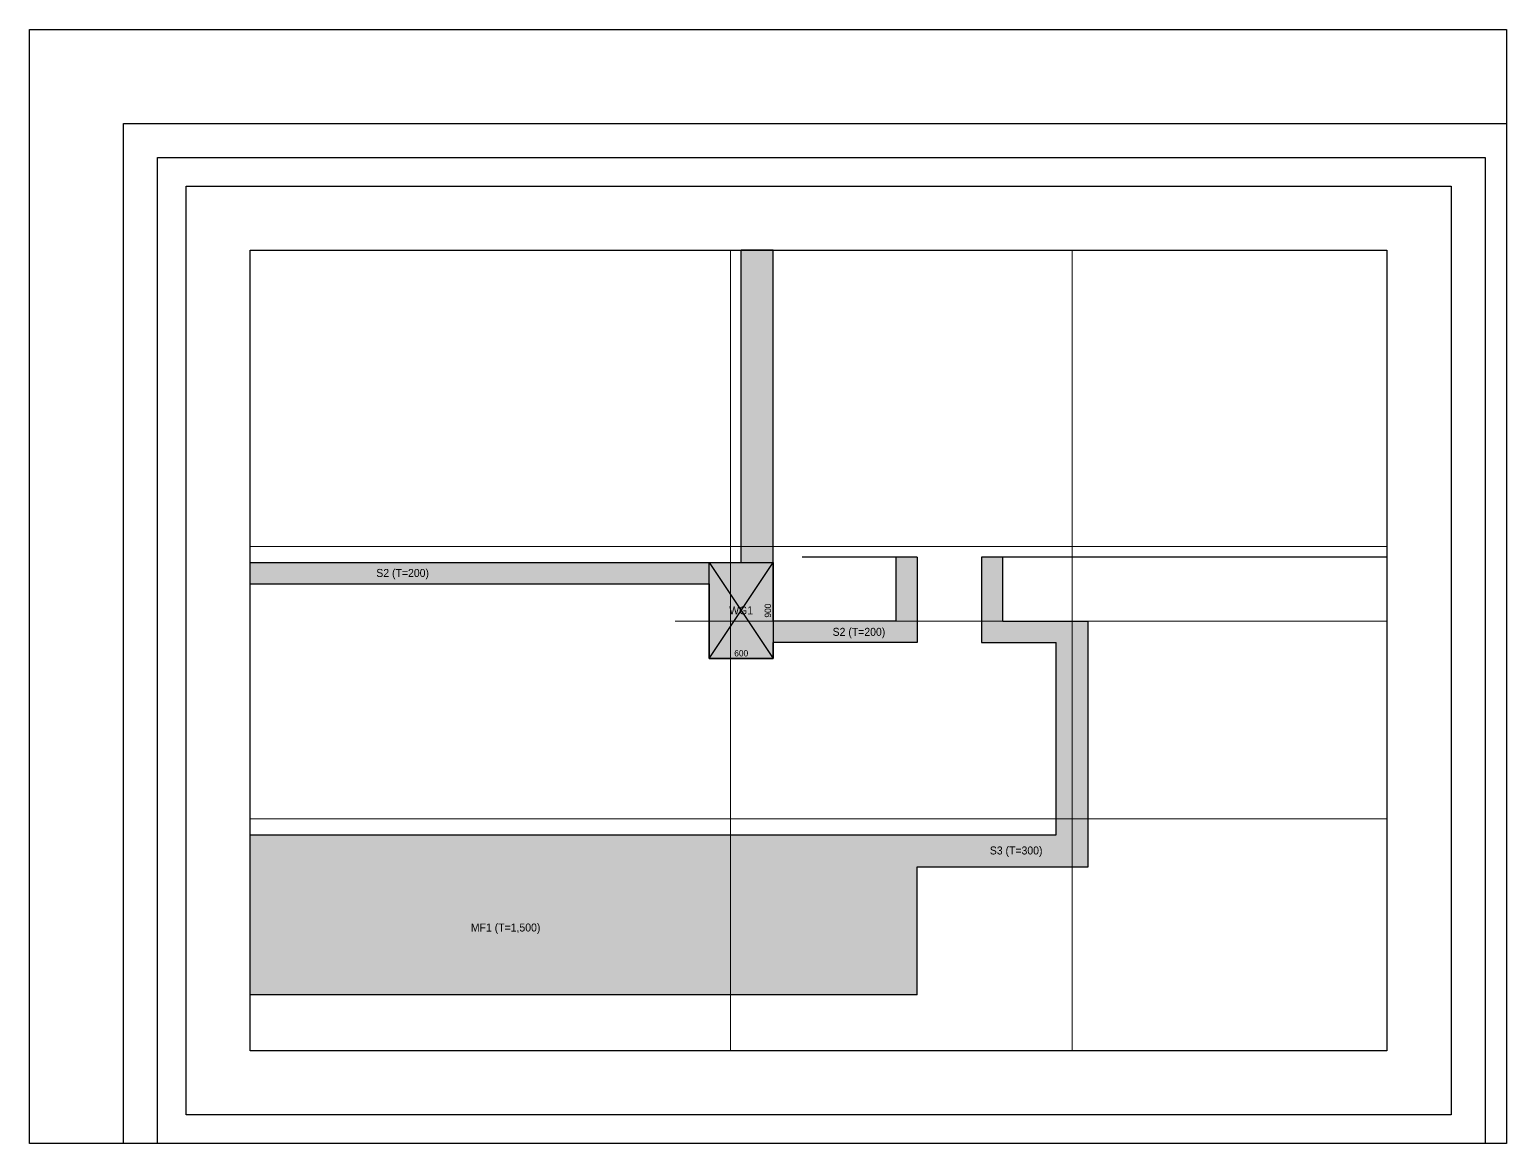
# Model space of a CAD drawing. Header units: millimetres. Extents: x 0 to 87666, y 0 to 21640.
# Drawn here: x 73826 to 87666, y 0 to 10440 of the extents above; entities that cross this region are included whole.
import ezdxf
from ezdxf.enums import TextEntityAlignment as Align

# ---------------------------------------------------------------- set-up
doc = ezdxf.new("R2010")
doc.units = ezdxf.units.MM
doc.header["$LTSCALE"] = 60
doc.linetypes.add('PHANTOM2', pattern=[31.75, 15.875, -3.175, 3.175, -3.175, 3.175, -3.175])
doc.layers.get('Defpoints').update_dxf_attribs({"color": 161})
for name, color, linetype in [('A-CON', 2, 'Continuous'), ('A-SITE', 3, 'PHANTOM2'), ('구조SOLID', 253, 'Continuous')]:
    doc.layers.add(name, color=color, linetype=linetype)
doc.layers.add('AS-HIDLINE', color=205, linetype='Continuous', plot=False)
doc.layers.add('NOPLOT', color=191, linetype='Continuous', plot=False)
doc.layers.add('CEN', color=1, linetype='Continuous', lineweight=9)
doc.styles.add('Gdim', font='Dotum.ttf')
doc.dimstyles.new('G-Xdim', dxfattribs={"dimscale": 30, "dimtxt": 2, "dimasz": 1, "dimexe": 1.2, "dimexo": 1.2, "dimgap": 0, "dimtad": 1, "dimdec": 1, "dimdsep": 46, "dimlunit": 6, "dimtxsty": 'Gdim', "dimcen": 1, "dimse1": 1, "dimse2": 1, "dimsd1": 1, "dimsd2": 1, "dimclrd": 1, "dimclre": 1, "dimclrt": 256, "dimadec": 0, "dimazin": 0, "dimtfac": 1, "dimtdec": 1, "dimtix": 1, "dimtmove": 2, "dimatfit": 1, "dimfxl": 2, "dimtolj": 1, "dimlwd": -1, "dimlwe": -1, "dimarcsym": 0})

# ---------------------------------------------------------------- blocks, each defined once
blk = doc.blocks.new('A$Cf0a9e6a6')
at = {"layer": 'NOPLOT'}
for points in [[(15160, -760), (15160, -11200), (1320, -11200), (1320, -760), (15160, -760)], [(2200, -11200), (2200, -1640), (15160, -1640)], [(2520, -11200), (2520, -1960), (14960, -1960), (14960, -11200)]]:
    blk.add_lwpolyline(points, dxfattribs=at)
for points in [[(2787, -10933), (2787, -2227), (14640, -2227), (14640, -10933)], [(3387, -10333), (3387, -2827), (14040, -2827), (14040, -10333)]]:
    blk.add_lwpolyline(points, close=True, dxfattribs=at)
blk = doc.blocks.new('*D28')
at = {"layer": 'Defpoints', "color": 0, "linetype": 'Continuous', "transparency": 16777216}
for p in [(-600, -900), (0, -880), (0, -900)]:
    blk.add_point(p, dxfattribs=at)
at = {"layer": 'AS-HIDLINE', "linetype": 'Continuous', "transparency": 16777216, "insert": (-300, -850), "char_height": 60, "attachment_point": 5, "style": 'Gdim'}
blk.add_mtext('\\A1;600', dxfattribs=at)
blk = doc.blocks.new('*D29')
at = {"layer": 'Defpoints', "color": 0, "linetype": 'Continuous', "transparency": 16777216}
for p in [(0, 0), (-20, 0), (0, -900)]:
    blk.add_point(p, dxfattribs=at)
at = {"layer": 'AS-HIDLINE', "linetype": 'Continuous', "transparency": 16777216, "insert": (-50, -450), "char_height": 60, "attachment_point": 5, "rotation": 90, "style": 'Gdim'}
blk.add_mtext('\\A1;900', dxfattribs=at)
blk = doc.blocks.new('*U27')
at = {"layer": 'AS-HIDLINE', "linetype": 'Continuous'}
for p, q in [((-600, -900), (0, 0)), ((-600, 0), (0, -900))]:
    blk.add_line(p, q, dxfattribs=at)
blk.add_lwpolyline([(-600, -900), (-600, 0), (0, 0), (0, -900)], close=True, dxfattribs=at)
dim = blk.add_linear_dim(base=(-19.87, 0), p1=(0, -900), p2=(0, 0), angle=90, dimstyle='G-Xdim', override={"dimtxsty": 'Gdim'}, dxfattribs=at)
dim.commit()
dim.dimension.update_dxf_attribs({"geometry": '*D29', "text_midpoint": (-49.91, -450)})
dim = blk.add_linear_dim(base=(0, -880.06), p1=(-600, -900), p2=(0, -900), dimstyle='G-Xdim', override={"dimtxsty": 'Gdim'}, dxfattribs=at)
dim.commit()
dim.dimension.update_dxf_attribs({"geometry": '*D28', "text_midpoint": (-300, -850.02)})

msp = doc.modelspace()

# ---------------------------------------------------------------- hatches: boundary and pattern name
at = {"layer": '구조SOLID'}
h = msp.add_hatch(color=256, dxfattribs=at)
h.dxf.hatch_style = 1
h.paths.add_polyline_path([(82145, 2594), (83745, 2594), (83745, 4894), (82945, 4894), (82945, 5494), (82745, 5494), (82745, 4694), (83445, 4694), (83445, 2894), (75892, 2894), (75892, 1394), (82145, 1394)])
h.paths.add_polyline_path([(80795, 8373), (80495, 8373), (80495, 5444), (75892, 5444), (75892, 5244), (80195, 5244), (80195, 4544), (80795, 4544), (80795, 4694), (82145, 4694), (82145, 5494), (81945, 5494), (81945, 4894), (80795, 4894)])

# ---------------------------------------------------------------- linework, layer by layer
at = {"layer": 'A-CON'}
for p, q in [((80495, 5444), (80495, 8373)), ((80795, 4894), (80795, 8373)), ((75892, 5444), (80495, 5444)), ((82145, 5494), (81945, 5494)), ((81945, 5494), (81945, 4894, 0)), ((82145, 5494), (82145, 4694, 0)), ((82945, 5494), (82745, 5494)), ((82745, 5494), (82745, 4694, 0)), ((82945, 4894, 0), (82945, 5494)), ((75892, 5244), (80195, 5244)), ((80195, 5244), (80195, 4544)), ((81945, 4894, 0), (80795, 4894, 0)), ((82945, 4894, 0), (83745, 4894, 0)), ((83745, 2594), (83745, 4894)), ((80795, 4544), (80795, 4694)), ((82145, 4694, 0), (80795, 4694, 0)), ((82745, 4694, 0), (83445, 4694, 0)), ((83445, 2894), (83445, 4694)), ((80195, 4544), (80795, 4544)), ((75892, 2894), (83445, 2894)), ((82145, 1394), (82145, 2594)), ((82145, 2594), (83745, 2594)), ((82145, 1394), (75892, 1394))]:
    msp.add_line(p, q, dxfattribs=at)
at = {"layer": 'A-SITE', "linetype": 'Continuous'}
for p, q in [((81945, 5494), (81065, 5494)), ((86546, 5494), (82945, 5494))]:
    msp.add_line(p, q, dxfattribs=at)
at = {"layer": 'CEN'}
for p, q in [((80395, 8373), (80395, 867)), ((83595, 8373), (83595, 867)), ((75892, 5594), (86546, 5594)), ((79877, 4894), (86546, 4894)), ((75892, 3044), (86546, 3044))]:
    msp.add_line(p, q, dxfattribs=at)
at = {"layer": '구조SOLID'}
msp.add_line((80795, 8373), (80495, 8373), dxfattribs=at)

# ---------------------------------------------------------------- block references
at = {"layer": 'AS-HIDLINE', "linetype": 'Continuous'}
msp.add_blockref('*U27', (80795, 5444), dxfattribs=at)
at = {"layer": 'NOPLOT'}
msp.add_blockref('A$Cf0a9e6a6', (72506, 11200), dxfattribs=at)

# ---------------------------------------------------------------- texts
at = {"layer": 'AS-HIDLINE', "linetype": 'Continuous', "style": 'Gdim'}
for s, p in [('S2 (T=200)', (77322, 5347)), ('WG1', (80494, 4996)), ('S2 (T=200)', (81598, 4795)), ('S3 (T=300)', (83071, 2746)), ('MF1 (T=1,500)', (78287, 2024))]:
    msp.add_text(s, height=75, dxfattribs=at).set_placement(p, align=Align.MIDDLE_CENTER)

doc.saveas('drawing.dxf')
